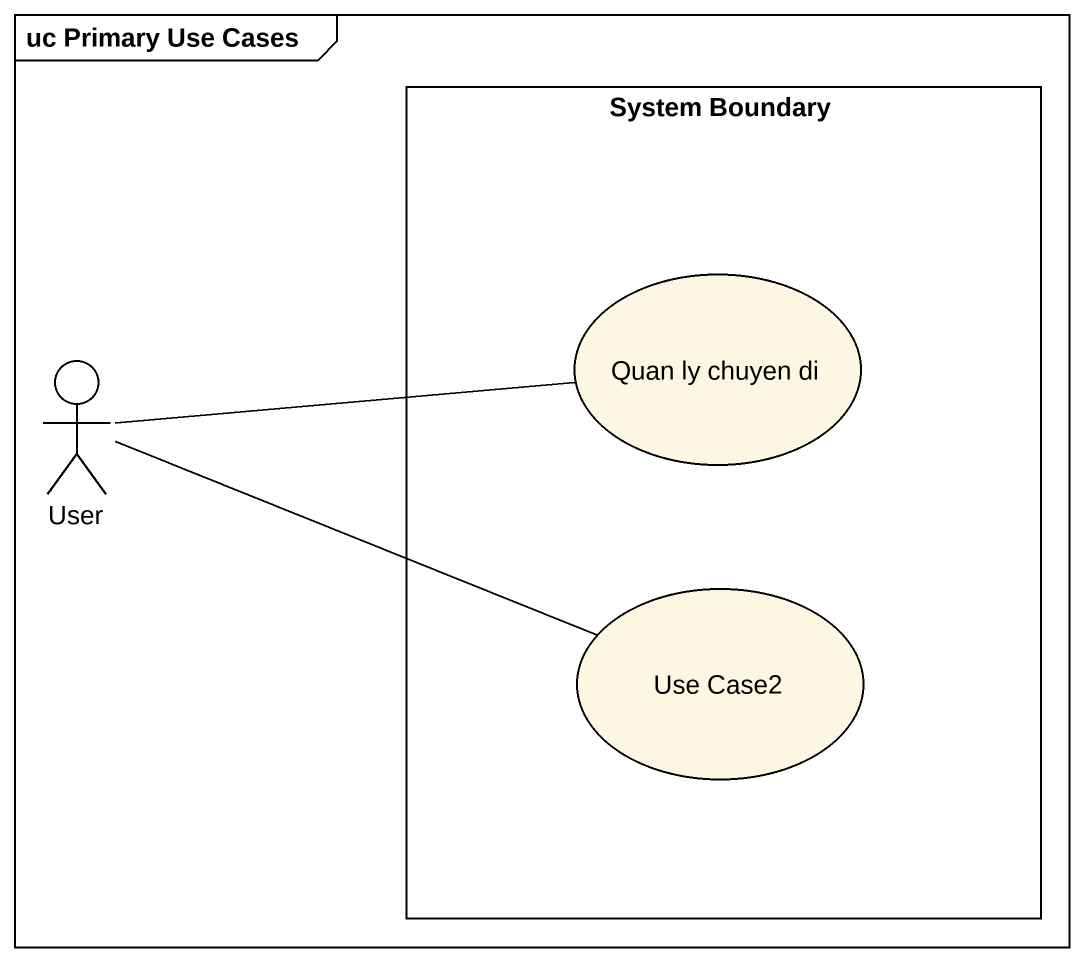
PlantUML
@startuml
mainframe uc Primary Use Cases
rectangle "System Boundary" as System_Boundary {
  usecase "Quan ly chuyen di" as Quan_ly_chuyen_di
  usecase "Use Case2" as Use_Case2
}
actor User
User -right- Quan_ly_chuyen_di
User -right- Use_Case2
@enduml
